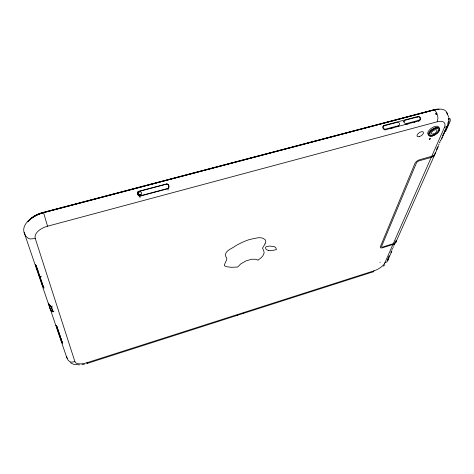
<?xml version="1.0" encoding="UTF-8"?>
<svg xmlns="http://www.w3.org/2000/svg" width="474" height="474" viewBox="0 0 474 474"><rect width="100%" height="100%" fill="white"/><g stroke="black" fill="none" stroke-linecap="round" stroke-linejoin="round"><path stroke-width="0.71" d="M388.016 258.585L388.022 259.876L387.975 258.739M393.284 246.723L393.177 247.481M387.821 259.491L387.72 260.463A4.479 3.614 21.6 0 1 387.092 261.678L384.734 263.082A9.865 3.833 -28.3 0 1 374.027 270.832L86.943 362.734A11.222 4.663 -18 0 1 74.933 361.727L71.361 362.13A5.137 4.467 -22.1 0 1 69.631 361.538L68.215 360.317L66.822 357.722L24.121 232.503A23.996 13.71 -14.5 0 1 43.572 212.708L434.771 109.844A21.105 10.15 -34.5 0 1 447.266 114.584M391.246 251.481L391.139 252.073M393.965 245.307L393.858 245.941M387.708 260.285L388.253 259.154M448.54 118.482L449.044 119.525L448.943 121.7A19.618 9.32 -34.4 0 1 448.126 124.188L448.031 124.775A5.848 4.094 18.1 0 1 447.32 126.031L444.375 127.583L384.734 263.082M396.033 240.306L395.997 241.841A4.669 3.697 20.9 0 1 395.346 243.085L393.527 244.294L382.666 247.712A3.608 1.458 -29 0 1 380.344 246.764L414.946 163.441A4.343 1.985 -32.7 0 1 419.727 159.708L432.454 156.094L434.551 154.797A5.552 4.011 18.6 0 0 435.268 153.44L435.333 152.361M396.418 240.585L396.341 241.065A4.675 3.703 20.9 0 1 395.689 242.315L393.87 243.523L382.992 246.942A2.169 0.877 -29 0 1 381.6 246.373L416.403 163.026A2.607 1.191 -32.7 0 1 419.271 160.793L431.974 157.184L434.071 155.881A5.54 4.011 18.6 0 0 434.782 154.53L434.854 153.452M137.626 192.557L138.106 194.79L139.747 195.916M391.82 250.527L391.915 249.62M394.552 244.383L394.522 242.949M395.245 242.812L395.352 241.959M392.49 249.034L392.596 248.133M387.922 260.125L387.791 260.297M24.121 232.503L25.691 236.016L28.079 238.203A6.944 5.457 -13.7 0 0 30.401 238.955L35.272 238.523A15.156 8.508 -14.7 0 1 47.566 226.217L437.164 121.794L437.899 118.346A5.901 3.182 77.8 0 0 437.692 116.142L436.661 113.067L434.771 109.844M388.893 257.933L388.514 258.733L389.201 255.99M441.501 139.409L444.968 131.304M448.718 119.448L448.985 118.838A1.789 0.764 88.8 0 1 450.075 118.927A1.789 0.764 88.8 0 1 450.075 121.457L445.815 131.031A1.754 0.747 88.3 0 1 444.808 131.02M447.604 123.406L447.871 122.802M448.137 122.197L448.41 121.587A1.789 0.764 88.7 0 0 448.594 120.882M445.021 131.185L448.126 124.188M389.729 255.942L391.773 251.339M435.268 153.44L438.349 146.513M395.974 241.93L434.391 155.466M265.031 243.891L265.636 242.297A9.877 4.752 -25.3 0 0 265.713 241.704L265.707 241.319A13.337 6.423 -25.1 0 0 265.464 240.324L265.274 239.945A11.222 5.404 -25.2 0 0 264.865 239.429L262.792 238.232A14.273 6.873 -25.1 0 0 260.973 237.829L260.06 237.747A18.059 8.668 -25 0 0 257.974 237.758L249.911 239.417A25.282 12.04 -24.8 0 0 246.729 240.496L244.667 241.319A35.029 16.489 -24.7 0 0 240.496 243.221L237.794 244.608A51.761 23.878 -24.8 0 0 235.785 245.716C232.61 248.453 224.463 250.627 225.488 255.824A43.762 21.194 -25.8 0 0 225.956 256.742L226.773 258.253L226.726 259.26A17.147 8.283 -23.1 0 1 226.459 260.113L226.4 260.262A42.464 20.743 -22.1 0 1 225.808 261.624A36.22 17.639 -22.3 0 1 225.476 262.288L224.267 265.339A2.518 1.197 -23.7 0 0 224.409 265.63L224.706 265.867A20.228 9.658 -24.5 0 0 225.144 266.121L225.529 266.317A14.623 6.962 -24.2 0 0 226.868 266.767L231.448 267.312L237.628 267.04L240.804 263.858L246.006 260.884L251.676 259.231L256.25 259.296A7.572 3.508 -24.7 0 1 256.748 259.474L257.921 260.25L260.919 257.921A12.152 5.712 -24.9 0 0 261.891 256.967L262.501 256.256A7.886 3.697 -25 0 0 262.892 255.693L263.088 255.356A19.938 9.421 -24.6 0 0 263.751 253.993L263.923 253.489A10.558 4.965 -25 0 0 264.077 252.488L263.828 251.078A39.994 18.859 -23.7 0 0 263.194 249.579L262.584 248.287A2.903 1.375 -25.6 0 1 262.62 247.973L264.291 245.206A22.503 10.908 -24.8 0 0 265.031 243.891M446.567 127.707L443.599 133.881L447.823 125.314M374.027 270.832L373.287 271.762L87.139 363.445L86.997 362.989M387.91 259.805L388.425 258.863M66.828 356.478L66.561 356.898A17.799 7.543 -17.8 0 0 67.533 358.356M417.404 117.356L417.505 116.604L383.863 125.48L383.786 126.232M36.711 266.572L35.378 264.836M37.381 268.634L36.071 266.868M38.092 270.648L36.765 268.906M38.773 272.657L37.458 270.938M39.449 274.647L38.145 272.953M40.782 278.576L39.478 276.869M41.445 280.501L40.136 278.795M42.091 282.433L40.794 280.721M42.731 284.341L41.451 282.652M43.371 286.225L42.103 284.56M43.981 288.103L42.731 286.42M383.377 266.133L384.852 264.723M168.146 188.646C169.994 187.402 168.756 183.711 166.747 183.924M168.027 188.391L168.833 186.632L167.956 184.528M138.307 191.431C136.382 192.48 137.709 196.011 139.747 196.2M54.03 311.051L52.626 311.465L50.961 306.53L52.383 306.109M52.199 307.81L50.084 308.444L49.906 308.059M373.287 271.762L373.068 271.827A4.385 1.778 71.5 0 1 372.315 271.62M41.505 276.218L40.006 276.626L38.815 274.908M383.863 125.48C381.86 125.96 382.838 129.443 384.764 129.799M138.864 195.069L141.009 194.5M390.937 128.424L391.743 128.211M392.543 127.998L393.349 127.784M406.153 124.378L405.359 124.591A1.825 1.6 45.6 0 1 405.057 124.638M406.947 124.17L408.541 123.744M414.086 122.268L414.88 122.061M139.848 195.898L167.915 188.433M166.54 183.965L138.473 191.377L138.799 194.37M138.532 191.561L166.605 184.143M29.311 220.149A21.786 12.484 -14.4 0 1 43.484 212.459L433.532 109.974A19.345 9.332 -34.6 0 1 437.792 109.304M384.764 129.781A1.997 1.789 75.5 0 0 385.433 129.799L419.176 120.84L418.311 120.082M81.937 364.654L84.526 364.168M52.567 311.572L51.399 310.796L50.232 308.894M57.158 327.048L56.045 325.49M57.721 328.577L56.56 327.013M58.219 330.094L57.093 328.565M58.729 331.599L57.597 330.058M59.238 333.092L58.118 331.575M59.742 334.573L58.616 333.038M60.21 336.036L59.114 334.502M60.731 337.5L59.617 335.977M61.223 338.946L60.109 337.429M61.679 340.379L60.601 338.869M62.195 341.807L61.093 340.314M62.645 343.212L61.579 341.73M79.478 364.885L73.429 364.251L70.353 362.693M385.427 129.823L384.793 129.165M268.343 250.319C265.493 250.266 263.745 246.03 268.142 246.326A10.878 5.09 -25.5 0 1 269.825 246.065L274.025 246.557A14.955 6.974 -25.3 0 1 275.53 247.387A8.562 3.999 -25.6 0 1 275.874 247.813L276.383 249.549L275.163 249.881A13.61 6.429 -26.1 0 1 268.284 250.373M52.413 311.797L51.233 310.725L50.244 308.847M35.313 264.474L36.646 266.234M36.012 266.53L37.339 268.284M36.705 268.568L38.033 270.316M37.393 270.589L38.714 272.331M38.074 272.591L39.383 274.322M38.75 274.57L40.053 276.295M39.419 276.538L40.717 278.256M40.083 278.487L41.38 280.199M40.74 280.418L42.026 282.119M41.392 282.332L42.678 284.027M42.038 284.228L43.318 285.917M42.678 286.106L43.952 287.789M59.576 335.752L60.719 337.269M60.074 337.204L61.211 338.714M60.559 338.649L61.697 340.154M61.051 340.077L62.183 341.582M61.531 341.499L62.657 342.992M56.009 325.253L57.17 326.805M56.53 326.787L57.692 328.328M57.052 328.316L58.207 329.851M57.567 329.827L58.717 331.356M58.077 331.326L59.22 332.849M58.58 332.813L59.724 334.336M59.084 334.294L60.222 335.805M394.344 244.62L394.161 243.879M50.605 305.872L51.382 306.737L53.058 311.702M50.404 305.677L49.474 304.723M390.949 252.281L390.837 251.967M50.339 305.807L50.914 306.429M50.262 305.73L49.195 304.391M49.533 304.948L48.206 303.064M49.231 304.586L48.413 303.437M446.709 112.356L448.842 117.433M50.131 308.58L48.389 303.479M35.272 238.523L74.933 361.727M43.572 212.708L47.566 226.217M86.943 362.734L87.139 363.445M140.049 197.581L139.919 196.177L167.986 188.705L168.033 190.121M27.93 221.465A21.994 12.602 -14.4 0 1 43.448 212.34L433.449 109.844A19.345 9.332 -34.6 0 1 439.037 109.204M53.124 311.744A1.274 0.409 34.2 0 1 52.839 311.868M52.738 311.637A2.376 0.824 46.3 0 1 52.3 311.412M437.164 121.794A13.313 6.286 -34.3 0 1 444.375 127.583M436.678 114.382A0.776 0.693 33.7 0 0 436.424 113.221A0.723 0.61 36.6 0 0 436.116 113.12M436.311 114.453A0.717 0.587 34.3 0 1 435.807 113.25M417.849 116.408A2.269 2.139 2.5 0 1 420.391 118.097M420.118 118.186A2.358 2.139 74.6 0 1 419.828 120.479A1.979 1.748 85.7 0 1 419.253 120.817M237.338 315.169A1.706 0.972 -15.2 0 1 236.769 315.329M243.198 313.136A1.706 0.972 -14.9 0 1 242.587 313.486M436.904 147.977A1.061 0.462 -81.1 0 1 436.708 149.488M436.554 149.683A1.061 0.462 -81.1 0 1 436.311 149.778M437.958 146.407A1.067 0.462 -81 0 1 437.709 147.224M437.561 147.414A1.067 0.462 -81 0 1 437.247 147.485M438.977 144.114A1.072 0.468 -80.9 0 1 438.723 144.931M438.574 145.127A1.072 0.468 -80.9 0 1 438.361 145.228M440.002 141.376A1.078 0.468 -80.7 0 1 439.742 142.638M439.594 142.822A1.078 0.468 -80.7 0 1 439.368 142.929M441.016 139.623A1.084 0.474 -80.6 0 1 440.779 140.298M440.624 140.5A1.084 0.474 -80.6 0 1 440.346 140.594M442.052 137.27A1.09 0.474 -80.5 0 1 441.448 138.266M443.018 133.923A1.09 0.48 -80.4 0 1 442.858 135.611M442.71 135.795A1.09 0.48 -80.4 0 1 442.479 135.908M444.92 131.541A1.754 0.788 86.1 0 1 444.375 131.085M389.065 255.919A3.235 1.914 -69.9 0 1 388.716 257.856M388.378 258.703A3.241 0.539 -61.7 0 1 388.236 258.946M429.254 133.206A5.107 2.406 -34.3 0 1 429.29 132.927M27.978 221.625A22 12.602 -14.4 0 1 43.495 212.5M437.703 109.441A19.161 9.243 -34.6 0 0 433.485 110.098L43.531 212.619A21.786 12.484 -14.4 0 0 29.352 220.309M433.396 109.974A19.161 9.243 -34.6 0 1 437.615 109.316M380.172 262.134A2.524 1.055 71.6 0 1 380.006 262.513M448.161 118.66A1.789 0.764 88.7 0 1 448.451 119.181M398.444 125.432A1.831 1.612 45.3 0 1 397.366 126.718M403.143 122.043A1.825 1.6 45.6 0 1 404.085 121.255M418.797 120.722A1.819 1.582 46.1 0 1 418.311 121.119M428.579 134.823A6.5 3.069 -34.3 0 1 431.855 127.921A6.5 3.069 -34.3 0 1 438.954 128.104M137.697 192.562A1.292 1.167 5.5 0 1 138.361 191.626M166.777 184.054A1.268 1.221 4.5 0 1 167.932 184.546M140.002 195.051A1.529 1.209 -3.4 0 1 140.742 195.057M398.468 125.681L385.534 129.118A1.849 1.635 44.7 0 1 383.27 127.856A1.849 1.635 44.7 0 1 384.26 125.734L397.194 122.322A1.837 1.618 45.3 0 1 399.44 123.578A1.837 1.618 45.3 0 1 398.468 125.681M419.206 120.177L406.485 123.554A1.831 1.606 45.6 0 1 404.245 122.304A1.831 1.606 45.6 0 1 405.205 120.206L417.926 116.853A1.825 1.588 46.1 0 1 420.148 118.097A1.825 1.588 46.1 0 1 419.206 120.177M429.687 139.297A0.729 0.344 -33.8 0 0 430.463 138.444A0.729 0.344 -33.8 0 0 429.403 138.775A0.729 0.344 -33.8 0 0 429.687 139.297M419.437 136.553A3.715 1.783 -33.9 0 0 423.371 132.187A3.715 1.783 -33.9 0 0 417.938 133.846A3.715 1.783 -33.9 0 0 419.437 136.553M432.993 135.155A5.113 2.406 -34.2 0 0 438.491 129.159A5.113 2.406 -34.2 0 0 431.091 131.422A5.113 2.406 -34.2 0 0 432.993 135.155M433.437 133.988A3.253 1.529 -34.2 0 0 436.927 130.172A3.253 1.529 -34.2 0 0 432.211 131.618A3.253 1.529 -34.2 0 0 433.437 133.988M432.726 135.86A6.227 2.927 -34.2 0 0 439.434 128.555A6.227 2.927 -34.2 0 0 430.416 131.304A6.227 2.927 -34.2 0 0 432.726 135.86M432.531 135.842A6.506 3.063 -34.2 0 0 439.534 128.211A6.506 3.063 -34.2 0 0 430.119 131.085A6.506 3.063 -34.2 0 0 432.531 135.842M139.747 194.909A1.57 1.546 -19.8 0 0 141.56 192.888A1.57 1.546 -19.8 0 0 138.894 192.367A1.57 1.546 -19.8 0 0 139.747 194.909"/></g></svg>
